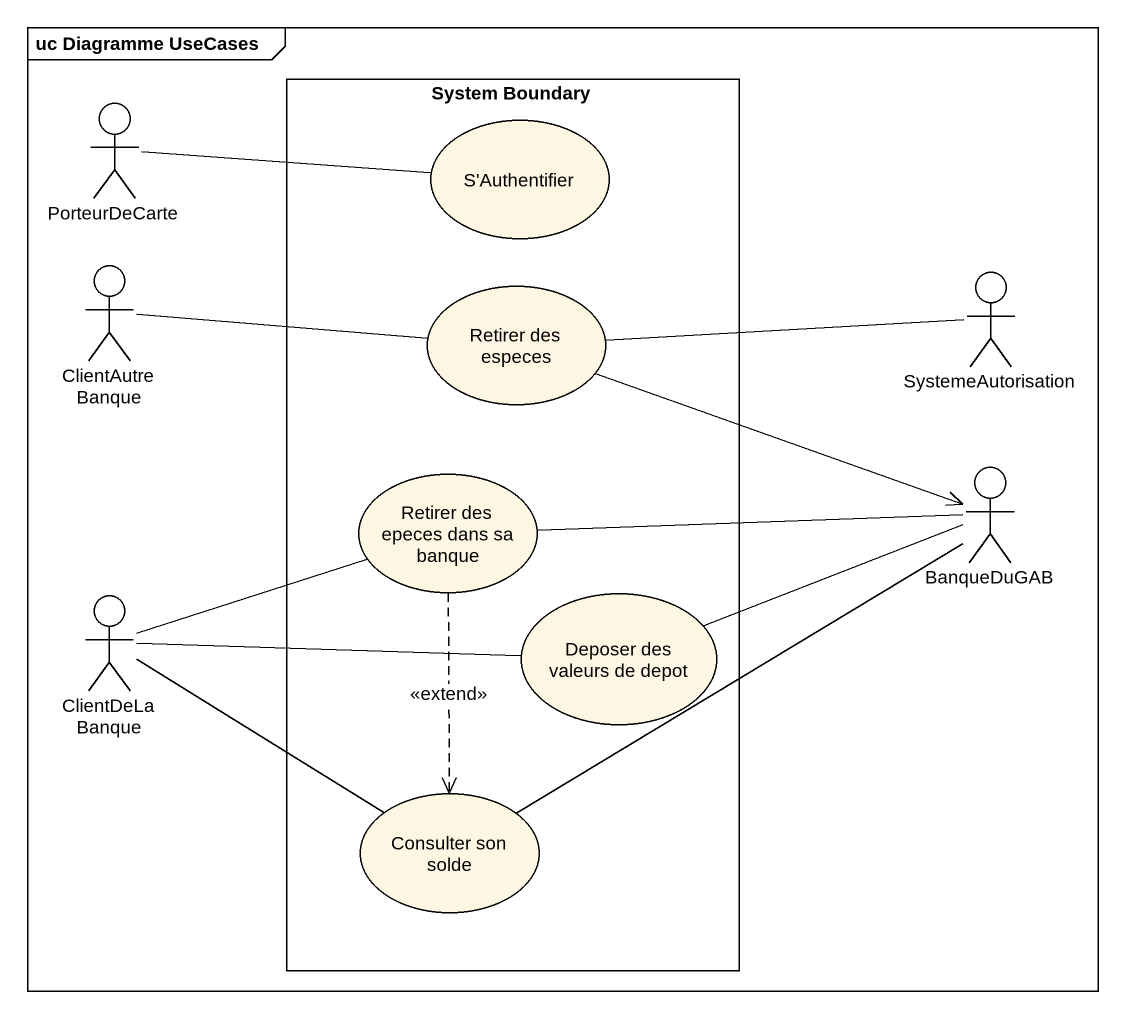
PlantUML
@startuml
mainframe uc Diagramme UseCases
actor PorteurDeCarte
rectangle "System Boundary" as System_Boundary {
  usecase "S'Authentifier" as S_Authentifier
  usecase "Retirer des especes" as Retirer_des_especes
  usecase "Retirer des epeces dans sa banque" as Retirer_des_epeces_dans_sa
  usecase "Deposer des valeurs de depot" as Deposer_des_valeurs_de_depot
  usecase "Consulter son solde" as Consulter_son_solde
}
actor ClientAutreBanque
actor SystemeAutorisation
actor BanqueDuGAB
actor ClientDeLaBanque
PorteurDeCarte -right- S_Authentifier
ClientAutreBanque -right- Retirer_des_especes
Retirer_des_especes -right- SystemeAutorisation
Retirer_des_especes -right-> BanqueDuGAB
Retirer_des_epeces_dans_sa -right- BanqueDuGAB
Retirer_des_epeces_dans_sa ..> Consulter_son_solde : <<extend>>
ClientDeLaBanque -right- Retirer_des_epeces_dans_sa
ClientDeLaBanque -right- Deposer_des_valeurs_de_depot
ClientDeLaBanque -right- Consulter_son_solde
Deposer_des_valeurs_de_depot -right- BanqueDuGAB
Consulter_son_solde -right- BanqueDuGAB
@enduml
